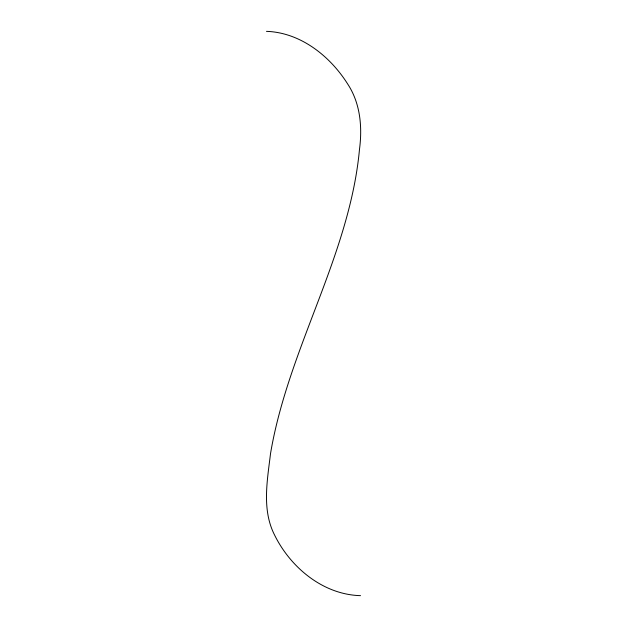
<?xml version="1.0" encoding="UTF-8"?>
<svg xmlns="http://www.w3.org/2000/svg" width="627" height="627" viewBox="0 0 627 627"><rect width="100%" height="100%" fill="white"/><g stroke="black" fill="none" stroke-linecap="round" stroke-linejoin="round"><path stroke-width="0.94" d="M360.525 595.65C323.14 594.678 290.544 567.56 274.555 534.996C261.678 509.704 267.321 480.478 270.519 453.627C280.026 397.04 302.238 343.768 322.27 290.34C339.309 244.836 354.992 198.171 359.467 149.508C362.461 127.038 360.392 103.275 347.64 83.94C330.061 56.069 300.521 32.51 266.475 31.35"/></g></svg>
